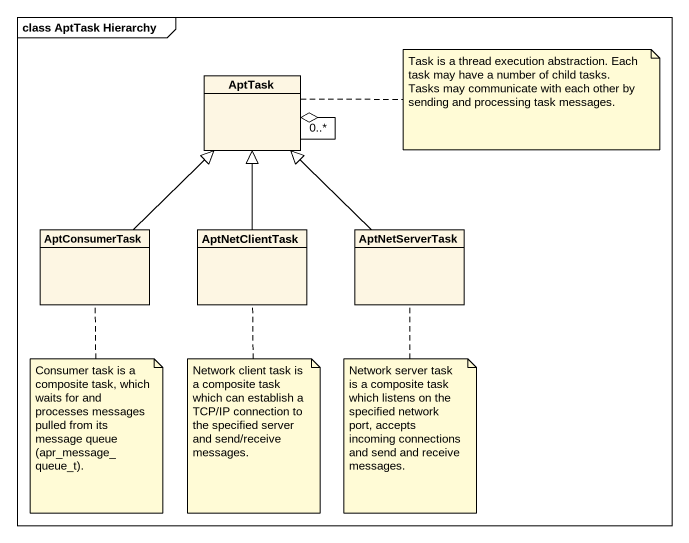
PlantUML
@startuml
mainframe class AptTask Hierarchy
hide circle
hide empty members
class AptTask
class AptConsumerTask
class AptNetClientTask
class AptNetServerTask
AptTask "0..*" --o AptTask
AptConsumerTask -up-|> AptTask
AptNetClientTask -up-|> AptTask
AptNetServerTask -up-|> AptTask
note right of AptTask : Task is a thread execution abstraction. Each task may have a number of child tasks. Tasks may communicate with each other by sending and processing task messages.
note bottom of AptConsumerTask : Consumer task is a composite task, which waits for and processes messages pulled from its message queue (apr_message_queue_t).
note bottom of AptNetClientTask : Network client task is a composite task which can establish a TCP/IP connection to the specified server and send/receive messages.
note bottom of AptNetServerTask : Network server task is a composite task which listens on the specified network port, accepts incoming connections and send and receive messages.
@enduml
